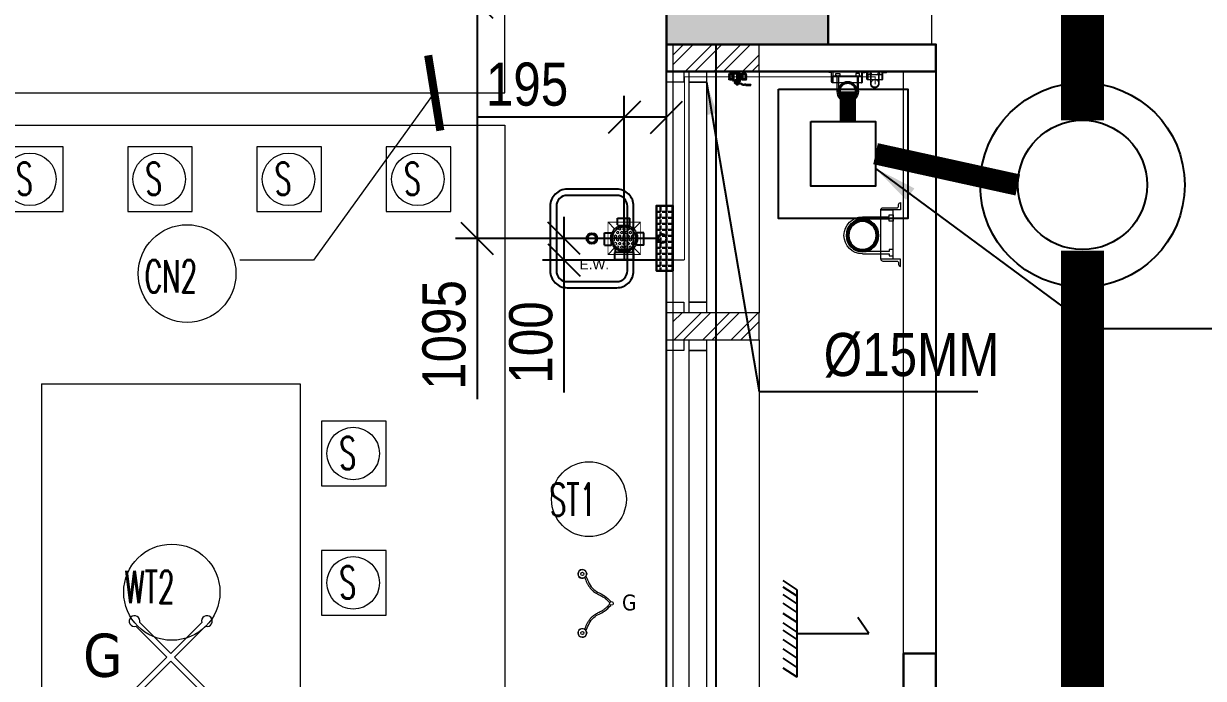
# Model space of a CAD drawing. Header units: inches. Extents: x 5899882 to 5988838, y -468923 to -96891.
# Drawn here: x 5976246 to 5981720, y -129831 to -126793 of the extents above; entities that cross this region are included whole.
import ezdxf

# ---------------------------------------------------------------- set-up
doc = ezdxf.new("R2010")
doc.units = ezdxf.units.IN
doc.header["$MEASUREMENT"] = 0
doc.linetypes.add('1', pattern=[0])
doc.linetypes.add('CONTINOUS', pattern=[0])
doc.layers.get('Defpoints').update_dxf_attribs({"color": 8})
for name, color, linetype in [('0 - SLC- 900mmx 450mm Drainage chamber FOR ETP', 200, 'Continuous'), ('0 slc Rwp sloape', 7, 'Continuous'), ('0- SLC ARCH LAYOUT', 7, 'Continuous'), ('0- SLC DIMENSION', 7, 'Continuous'), ('0-SLC RCC GR. FLOOR', 7, 'Continuous'), ('0-SLC- Waste water down take', 6, 'Continuous'), ('0-SLC-100 MM Soil Ex.hor.line', 190, 'Continuous'), ('0-SLC-100mm Soil Pipe', 190, 'Continuous'), ('0-SLC-40 MM Waste water pipe', 3, 'Continuous'), ('0-SLC-75MM EX. WASTE PIPE', 6, 'Continuous'), ('0-SLC-DOMESTIC LINE', 5, 'DOMESTIC_LINE'), ('0-SLC-DRAINAGE CHAMBER', 1, 'Continuous'), ('0-SLC-DRAINAGE LINE FOR ETP', 1, 'CONTINOUS'), ('0-SLC-Gully trap chamber', 4, 'Continuous'), ('0-SLC-Multi nahani trap', 6, 'Continuous'), ('0-SLC-Toilet fixture', 5, 'Continuous'), ('A-WALL-PATT', 252, 'Continuous'), ('Beam1', 30, 'Continuous'), ('colaum1', 42, 'Continuous'), ('P-TEXT', 7, 'Continuous'), ('rwp', 5, 'Continuous')]:
    doc.layers.add(name, color=color, linetype=linetype)
for name, color, linetype, lineweight in [('0-SLC-100 mm Multi nahani trap jali', 253, 'Continuous', 13), ('0-SLC-CLAMPS', 7, 'Continuous', 9), ('0-SLC-P-Angle', 6, 'Continuous', 0), ('ARCL-HATCH-B', 8, 'Continuous', 5), ('ARLC-COL', 8, 'Continuous', 30), ('ARLC-DIM0', 8, 'Continuous', 5), ('ARLC-DOOR-W', 8, 'Continuous', 5), ('ARLC-ELE0', 8, 'Continuous', 9), ('ARLC-FUR (NOMN)', 8, 'Continuous', 9), ('ARLC-FURN', 8, 'Continuous', 9), ('ARLC-GAS BURNER', 8, 'Continuous', 5), ('ARLC-GRILL', 8, 'Continuous', 9), ('ARLC-HATCH-C', 8, 'Continuous', 5), ('ARLC-SINK', 8, 'Continuous', 9), ('ARLC-WALL', 8, 'Continuous', 15), ('P-Ball valve', 7, 'Continuous', 0)]:
    doc.layers.add(name, color=color, linetype=linetype, lineweight=lineweight)
doc.styles.add('ARIAL', font='tahoma.ttf')
doc.styles.add('RS', font='simplex8.shx', dxfattribs={"width": 0.6, "height": 150})
doc.styles.get("Standard").update_dxf_attribs({"font": 'arial.ttf'})
doc.styles.add('swis cn bt', font='swissc.ttf')
doc.linetypes.add('DOMESTIC_LINE', pattern='A,0.5,-0.2,["DWS",ARIAL,S=0.1,R=0,X=-0.1,Y=-0.05],-0.25', length=0.95)
doc.dimstyles.new('DIM 100', dxfattribs={"dimscale": 100, "dimtxt": 1.5, "dimasz": 1.2, "dimexe": 1.5, "dimexo": 1.5, "dimgap": 0.4, "dimtad": 0, "dimdec": 0, "dimzin": 9, "dimdsep": 46, "dimtxsty": 'ARIAL', "dimblk": 'ARCHTICK', "dimblk1": 'ARCHTICK', "dimblk2": 'ARCHTICK', "dimcen": 2.5, "dimdle": 0.5, "dimclrd": 1, "dimclre": 251, "dimclrt": 4, "dimadec": 1, "dimazin": 0, "dimtfac": 1, "dimtdec": 0, "dimtmove": 2, "dimatfit": 3, "dimldrblk": 'ARCHTICK', "dimfxl": 1, "dimtzin": 0, "dimlwd": 5, "dimlwe": 5, "dimarcsym": 0})
doc.dimstyles.new('SLC', dxfattribs={"dimtxt": 200, "dimasz": 150, "dimexe": 100, "dimexo": 0, "dimgap": 50, "dimtad": 1, "dimdec": 0, "dimrnd": 5, "dimzin": 1, "dimdsep": 46, "dimtxsty": 'swis cn bt', "dimblk": 'OBLIQUE', "dimcen": 60, "dimdle": 100, "dimclrd": 256, "dimclre": 256, "dimclrt": 256, "dimazin": 0, "dimtfac": 1, "dimtdec": 0, "dimtofl": 0, "dimtmove": 0, "dimatfit": 3, "dimfxl": 0.18, "dimtolj": 1, "dimtzin": 0, "dimarcsym": 0})
doc.dimstyles.get("Standard").update_dxf_attribs({"dimtxt": 200, "dimasz": 200, "dimexe": 0.18, "dimexo": 0.0625, "dimgap": 0.09, "dimtad": 0, "dimdec": 0, "dimrnd": 5, "dimzin": 0, "dimdsep": 46, "dimtxsty": 'Standard', "dimblk": 'OBLIQUE', "dimcen": 0.09, "dimadec": 0, "dimazin": 0, "dimtfac": 1, "dimtdec": 0, "dimtofl": 0, "dimtmove": 0, "dimatfit": 3, "dimfxl": 1, "dimtolj": 1, "dimtzin": 0, "dimarcsym": 0})
pattern_1 = [(45, (-5944591.39, 107027.8), (-66.2912607, 66.2912607), []), (45, (-5944547.2, 107027.8), (-66.2912607, 66.2912607), [])]

# ---------------------------------------------------------------- blocks, each defined once
blk = doc.blocks.new('FD COVER')
at = {"layer": '0-SLC-100 mm Multi nahani trap jali'}
h = blk.add_hatch(color=1, dxfattribs=at)
h.paths.add_polyline_path([(52.4, 0, 1), (-52.4, 0, 1)])
h.paths.add_polyline_path([(-49.7, 0, -1), (49.7, 0, -1)], flags=16)
h = blk.add_hatch(dxfattribs=at)
h.set_pattern_fill('HEX', color=1, scale=45.193777, style=0)
h.set_pattern_definition([(0, (-4759.384, 4380.386), (0, 9.78474), [5.649222, -11.298444]), (120, (-4759.384, 4380.386), (-8.473833, -4.89237), [5.649222, -11.298444]), (60, (-4753.735, 4380.386), (-8.473833, 4.89237), [5.649222, -11.298444])])
h.paths.add_polyline_path([(-49.7, 0, 1), (49.7, 0, 1)])
at = {"layer": '0-SLC-100 mm Multi nahani trap jali', "color": 1, "ltscale": 3}
for p, q in [((-75, 75), (-44.2, 44.2)), ((75, 75), (44.2, 44.2)), ((-44.2, -44.2), (-75, -75)), ((44.2, -44.2), (75, -75))]:
    blk.add_line(p, q, dxfattribs=at)
at = {"layer": '0-SLC-100 mm Multi nahani trap jali', "color": 1, "ltscale": 3, "const_width": 3.75}
blk.add_lwpolyline([(-75, -75), (75, -75), (75, 75), (-75, 75)], close=True, dxfattribs=at)
at = {"layer": '0-SLC-100 mm Multi nahani trap jali', "color": 1, "ltscale": 3}
blk.add_circle((0, 0), 62.5, dxfattribs=at)
blk = doc.blocks.new('A$C52224D05')
at = {"layer": '0-SLC-Multi nahani trap', "linetype": 'Continuous'}
h = blk.add_hatch(color=256, dxfattribs=at)
h.paths.add_polyline_path([(58.1, 0, 1), (-57.9, 0, 1)])
h.paths.add_polyline_path([(-54.9, 0, -1), (55.1, 0, -1)], flags=16)
for p, q in [((-25.9, 91.4), (-25.9, 77.8)), ((31.1, 91.4), (-25.9, 91.4)), ((-25.9, 77.8), (-25.9, 60.2)), ((28.7, 57.9), (-23.6, 57.9)), ((-22.4, 57.9), (-22.4, 50.2)), ((0, 103.7), (0, -103.7)), ((27.6, 57.9), (27.6, 47.6)), ((31.1, 91.4), (31.1, 77.8)), ((31.1, 77.8), (31.1, 60.2)), ((-96.3, 0), (95.2, 0)), ((-78.2, 26.7), (-93.7, 26.7)), ((-93.7, -30.2), (-93.7, 26.7)), ((-62.6, 26.7), (-78.2, 26.7)), ((-60.3, -27.9), (-60.3, 24.4)), ((-60.3, 23.3), (-50.5, 23.3)), ((41.1, 41), (63, 41)), ((63, -41.5), (63, 41.5)), ((65.5, 44), (74, 44)), ((74, 44), (97.8, 44)), ((97.8, -44), (97.8, 44)), ((-78.2, -30.2), (-93.7, -30.2)), ((-62.6, -30.2), (-77.7, -30.2)), ((-60.3, -26.7), (-50.5, -26.7)), ((-22.4, -57.9), (-22.4, -50.2)), ((27.6, -57.9), (27.6, -47.6)), ((41.1, -41), (63, -41)), ((65.5, -44), (74, -44)), ((74, -44), (97.8, -44)), ((-25.9, -77.8), (-25.9, -60.2)), ((-25.9, -91.4), (-25.9, -77.8)), ((31.1, -91.4), (-25.9, -91.4)), ((28.7, -57.9), (-23.6, -57.9)), ((31.1, -77.8), (31.1, -60.2)), ((31.1, -91.4), (31.1, -77.8))]:
    blk.add_line(p, q, dxfattribs=at)
blk.add_circle((0.1, 0), 55, dxfattribs=at)
for centre, radius, start, end in [((-23.6, 60.2), 2.33, 180, 270), ((28.7, 60.2), 2.33, 270, 0), ((-62.6, 24.4), 2.33, 0, 90), ((65.5, 41.5), 2.5, 90, 180), ((-62.6, -27.9), 2.33, 270, 0), ((65.5, -41.5), 2.5, 180, 270), ((-23.6, -60.2), 2.33, 90, 180), ((28.7, -60.2), 2.33, 0, 90)]:
    blk.add_arc(centre, radius, start, end, dxfattribs=at)
blk = doc.blocks.new('A$C3F525F3E')
at = {"layer": 'colaum1', "ltscale": 0.1}
blk.add_hatch(color=256, dxfattribs=at).paths.add_polyline_path([(34045, -19875), (34445, -19875), (34795, -19875), (34795, -19125), (34445, -19125), (34045, -19125), (34045, -19415), (34045, -19615)])
at = {"layer": 'Beam1'}
for p, q in [((34045, -26025), (34045, -19875)), ((34275, -26025), (34275, -19875)), ((34275, -19875), (35295, -19875)), ((35295, -19875), (35295, -26025)), ((34651.8, -22404.8), (34586.8, -22361.8)), ((34651.8, -22435.1), (34586.8, -22392.2)), ((34651.8, -22470.4), (34586.8, -22427.4)), ((34651.8, -22811), (34651.8, -22404.8)), ((34651.8, -22510.3), (34586.8, -22467.4)), ((34651.8, -22510.3), (34586.8, -22467.4)), ((34651.8, -22557.3), (34586.8, -22514.4)), ((34983.3, -22607.9), (34932.6, -22532.9)), ((34651.8, -22601.4), (34586.8, -22558.4)), ((34651.8, -22636.1), (34586.8, -22593.1)), ((34651.8, -22678.4), (34586.8, -22635.4)), ((34651.8, -22607.9), (34983.3, -22607.9)), ((34651.8, -22721.8), (34586.8, -22678.9)), ((34651.8, -22765.3), (34586.8, -22722.4)), ((34651.8, -22811), (34586.8, -22768))]:
    blk.add_line(p, q, dxfattribs=at)
at = {"layer": 'colaum1'}
blk.add_lwpolyline([(34795, -19125), (34045, -19125), (34045, -19875), (34795, -19875)], close=True, dxfattribs=at)
blk = doc.blocks.new('Hex Nut - 10 mm side')
at = {"color": 0, "linetype": 'Continuous'}
for p, q in [((-7, -6.8), (-7, 6.8)), ((-0.7, 9.1), (-6.4, 9.1)), ((-0.7, 4.5), (-6.4, 4.5)), ((0, -6.8), (0, 6.8)), ((-0.7, -4.5), (-6.4, -4.5)), ((-0.7, -9.1), (-6.4, -9.1))]:
    blk.add_line(p, q, dxfattribs=at)
for centre, radius, start, end in [((-2.8, 6.8), 4.19, 147.13278, 212.86722), ((8.7, 0), 15.7, 163.22135, 196.77865), ((-4.2, 6.8), 4.19, 327.13278, 32.86722), ((-15.7, 0), 15.7, 343.22135, 16.77865), ((-2.8, -6.8), 4.19, 147.13278, 212.86722), ((-4.2, -6.8), 4.19, 327.13278, 32.86722)]:
    blk.add_arc(centre, radius, start, end, dxfattribs=at)
blk = doc.blocks.new('balval')
at = {"layer": 'P-TEXT', "color": 7}
for p, q in [((-206, 141), (-218, 122)), ((-218, -125), (-218, 122)), ((-207, -90), (-207, 86)), ((-75, 86), (-207, 86)), ((-74, 141), (-206, 141)), ((0, 145), (64, 144)), ((31, 164), (31, 262)), ((31, 164), (47, 164)), ((47, 164), (47, 246)), ((67, 298), (222, 297)), ((83, 281), (226, 281)), ((136, -17), (186, 44)), ((186, 44), (260, -17)), ((261, 143), (286, 120)), ((286, 120), (285, -127)), ((357, 120), (286, 120)), ((294, 302), (376, 365)), ((299, 286), (380, 348)), ((356, -127), (357, 120)), ((368, 139), (357, 120)), ((367, -91), (368, 85)), ((536, 139), (368, 139)), ((535, 84), (368, 85)), ((394, 369), (479, 369)), ((398, 353), (479, 353)), ((533, 381), (479, 369)), ((533, 349), (479, 353)), ((533, 381), (760, 380)), ((533, 349), (762, 348)), ((535, -92), (535, 84)), ((536, 139), (547, 120)), ((547, 120), (546, -128)), ((760, 380), (762, 348)), ((-218, -2), (-229, -2)), ((-207, -145), (-218, -125)), ((-75, -90), (-207, -90)), ((-75, -145), (-207, -145)), ((0, -149), (258, -150)), ((186, -77), (136, -17)), ((260, -17), (186, -77)), ((259, -150), (285, -127)), ((356, -127), (285, -127)), ((367, -146), (356, -127)), ((535, -92), (367, -91)), ((535, -147), (367, -146)), ((535, -147), (546, -128))]:
    blk.add_line(p, q, dxfattribs=at)
for points in [[(-74, 163), (-39, 163), (-40, -162), (-75, -162)], [(-39, 163), (0, 163), (0, -163), (-40, -162)], [(85, 217), (215, 216), (215, 237), (85, 238)], [(266, -83), (129, -83), (130, 50), (266, 49)], [(260, -77), (135, -77), (136, 44), (260, 43)], [(260, -145), (135, -144), (135, -89), (260, -89)]]:
    blk.add_lwpolyline(points, close=True, dxfattribs=at)
for points in [[(259, 144), (260, 216), (64, 217), (64, 144)], [(136, 118), (136, 88), (260, 87), (261, 143), (258, 143)]]:
    blk.add_lwpolyline(points, dxfattribs=at)
for centre, radius, start, end in [((-181, 112), 36.2, 145.9055, 225.8084), ((-125, 42), 93.2, 151.6198, 208.0418), ((67, 262), 35.7, 89.8308, 179.8308), ((83, 246), 35.7, 89.8308, 179.8308), ((162, 312), 195, 239.6656, 299.5446), ((224, 832), 535, 269.7676, 277.5637), ((228, 816), 535, 269.7676, 277.5637), ((259, 142), 1.79, 48.4012, 123.4962), ((450, 40), 93.2, 151.6198, 208.0418), ((393, 111), 36.2, 145.9055, 225.8084), ((394, 334), 35.7, 89.8308, 120.0919), ((398, 317), 35.7, 89.8308, 120.0919), ((510, 110), 36.2, 313.8532, 33.7561), ((453, 40), 93.2, 331.6198, 28.0418), ((-125, -46), 93.2, 151.6198, 208.0418), ((-182, -116), 36.2, 133.8532, 213.7561), ((258, -148), 1.79, 269.8308, 311.2603), ((449, -48), 93.2, 151.6198, 208.0418), ((392, -118), 36.2, 133.8532, 213.7561), ((453, -48), 93.2, 331.6198, 28.0418), ((510, -118), 36.2, 325.9055, 45.8084)]:
    blk.add_arc(centre, radius, start, end, dxfattribs=at)
at = {"layer": 'P-TEXT', "color": 7, "xscale": 6.18499828221724, "yscale": 6.18499828221724, "zscale": 6.18499828221724, "rotation": 269.8307868527402}
for p in [(150, 298), (150, 238)]:
    blk.add_blockref('Hex Nut - 10 mm side', p, dxfattribs=at)
blk = doc.blocks.new('an80')
for points in [[(-46, 0), (-46, 66.3), (-51, 66.3), (-51, 76.3), (-35, 76.3), (-35, 66.3), (-40, 66.3), (-40, 0)], [(46, 0), (46, 66.3), (51, 66.3), (51, 76.3), (35, 76.3), (35, 66.3), (40, 66.3), (40, 0)]]:
    blk.add_lwpolyline(points)
for radius in [46, 40]:
    blk.add_arc((0, 0), radius, 180, 360)
blk = doc.blocks.new('80mm')
at = {"layer": '0-SLC- Waste water down take', "const_width": 5}
blk.add_lwpolyline([(-37.5, 0, 1), (37.5, 0, 1)], format="xyb", close=True, dxfattribs=at)
at = {"layer": '0-SLC- Waste water down take'}
for radius in [40, 35]:
    blk.add_circle((0, 0), radius, dxfattribs=at)
blk = doc.blocks.new('DSF')
at = {"layer": '0-SLC-CLAMPS'}
for points in [[(1498.4503, 220.3213), (1498.4469, 220.3213, -0.414214), (1498.4416, 220.3267), (1498.4416, 220.3267), (1498.4611, 220.3267), (1498.4611, 220.2737, -0.414214), (1498.4557, 220.2791), (1498.4557, 220.3159, 0.414214)], [(1498.6042, 220.3213), (1498.6076, 220.3213, 0.414214), (1498.613, 220.3267), (1498.613, 220.3267), (1498.5935, 220.3267), (1498.5935, 220.2737, 0.414214), (1498.5988, 220.2791), (1498.5988, 220.3159, -0.414214)]]:
    blk.add_lwpolyline(points, format="xyb", close=True, dxfattribs=at)
blk.add_lwpolyline([(1498.5935, 220.3055), (1498.4611, 220.3055), (1498.4611, 220.2737), (1498.5935, 220.2737)], close=True, dxfattribs=at)
at = {"layer": '0-SLC- Waste water down take', "lineweight": 0, "ltscale": 12, "xscale": 0.0010714285714286, "yscale": 0.0010714285714286, "zscale": 0.0010714285714286}
blk.add_blockref('80mm', (1498.5241, 220.2345), dxfattribs=at)
at = {"layer": '0-SLC-CLAMPS', "xscale": 0.0010714285714286, "yscale": 0.0010714285714286, "zscale": 0.0010714285714286}
blk.add_blockref('an80', (1498.5241, 220.2345), dxfattribs=at)
blk = doc.blocks.new('FGVRRGBV')
at = {"layer": 'ARLC-GAS BURNER'}
for points in [[(5956168.2, -143896.6), (5956312, -143752.8), (5956168.2, -143609)], [(5956329.7, -143735.1), (5956185.9, -143591.3)], [(5956329.7, -143735.1), (5956473.4, -143591.3)], [(5956491.1, -143896.6), (5956347.3, -143752.8), (5956491.1, -143609)], [(5956329.7, -143770.5), (5956185.9, -143914.3)], [(5956329.7, -143770.5), (5956473.4, -143914.3)]]:
    blk.add_lwpolyline(points, dxfattribs=at)
for centre, start, end in [((5956161.7, -143584.9), 345, 285), ((5956497.6, -143584.9), 255, 195), ((5956161.7, -143920.7), 75, 15), ((5956497.6, -143920.7), 165, 105)]:
    blk.add_arc(centre, 25, start, end, dxfattribs=at)
at = {"layer": 'ARLC-GAS BURNER', "insert": (5956014.2, -143745.3), "char_height": 200, "attachment_point": 5, "style": 'ARIAL'}
blk.add_mtext('\\A1;G', dxfattribs=at)
blk = doc.blocks.new('_ArchTick')
at = {"color": 0, "linetype": 'ByBlock', "const_width": 0.15}
blk.add_lwpolyline([(-0.5, -0.5), (0.5, 0.5)], dxfattribs=at)
blk = doc.blocks.new('gas 2')
at = {"layer": 'ARLC-GAS BURNER'}
for centre, radius in [((5978219.2, -143641.4), 20.1), ((5978219.2, -143641.4), 7.52), ((5978354.3, -143778.3), 8.48), ((5978354.3, -143778.3), 8.48), ((5978219.2, -143915.3), 20.1), ((5978219.2, -143915.3), 7.52)]:
    blk.add_circle(centre, radius, dxfattribs=at)
for centre, start, end in [((5978219.2, -143641.4), 327.0836, 303.1116), ((5978219.2, -143915.3), 56.8884, 32.9164)]:
    blk.add_arc(centre, 20.1, start, end, dxfattribs=at)
for points, knots in [([(5978230.2, -143658.3), (5978229.5, -143656.6), (5978232.6, -143664.4), (5978237.6, -143676.2), (5978242.4, -143686), (5978246.7, -143693.7), (5978250.2, -143699.3), (5978254, -143704.7), (5978258.1, -143710), (5978262.6, -143714.9), (5978268.4, -143720.3), (5978275.8, -143725.9), (5978284.5, -143731.2), (5978293.3, -143735.9), (5978301.9, -143740.4), (5978310.1, -143744.8), (5978316.9, -143748.8), (5978322.3, -143752.7), (5978326.9, -143756.4), (5978331.4, -143760.4), (5978336, -143764.8), (5978340.7, -143769.6), (5978344, -143773), (5978345.8, -143774.8)], [0, 0, 0, 0, 0.738277, 1.476555, 2.214832, 2.583971, 2.95311, 3.322249, 3.691387, 4.060526, 4.429665, 5.003329, 5.576994, 6.150658, 6.724322, 7.297987, 7.871651, 8.267743, 8.663834, 9.059926, 9.456017, 9.852109, 10.248201, 10.248201, 10.248201, 10.248201]), ([(5978236, -143652.1), (5978245.5, -143675.4), (5978262.6, -143717.3), (5978319.3, -143736.8), (5978342, -143759.9), (5978351.3, -143769.4)], [0, 0, 0, 0, 88.97169, 160.2268, 209.42552, 209.42552, 209.42552, 209.42552]), ([(5978230.2, -143898.4), (5978229.5, -143900.1), (5978232.6, -143892.3), (5978237.6, -143880.5), (5978242.4, -143870.7), (5978246.7, -143863), (5978250.2, -143857.4), (5978254, -143851.9), (5978258.1, -143846.7), (5978262.6, -143841.8), (5978268.4, -143836.3), (5978275.8, -143830.8), (5978284.5, -143825.5), (5978293.3, -143820.8), (5978301.9, -143816.3), (5978310.1, -143811.9), (5978316.9, -143807.9), (5978322.3, -143804), (5978326.9, -143800.3), (5978331.4, -143796.2), (5978336, -143791.9), (5978340.7, -143787.1), (5978344, -143783.7), (5978345.8, -143781.9)], [0, 0, 0, 0, 0.738277, 1.476555, 2.214832, 2.583971, 2.95311, 3.322249, 3.691387, 4.060526, 4.429665, 5.003329, 5.576994, 6.150658, 6.724322, 7.297987, 7.871651, 8.267743, 8.663834, 9.059926, 9.456017, 9.852109, 10.248201, 10.248201, 10.248201, 10.248201]), ([(5978236, -143904.6), (5978245.5, -143881.3), (5978262.6, -143839.4), (5978319.3, -143819.9), (5978342, -143796.7), (5978351.3, -143787.3)], [0, 0, 0, 0, 88.97169, 160.2268, 209.42552, 209.42552, 209.42552, 209.42552])]:
    blk.add_open_spline(points, degree=3, knots=knots, dxfattribs=at)
at = {"layer": 'ARLC-GAS BURNER', "insert": (5978437, -143774.5), "char_height": 73.57, "attachment_point": 5, "style": 'ARIAL'}
blk.add_mtext('\\A1;G', dxfattribs=at)
blk = doc.blocks.new('EW-EYE WASH')
at = {"layer": 'ARLC-SINK'}
for points in [[(5956066, -145103.7), (5956066, -145403.7, 0.414214), (5956144.6, -145482.3), (5956374.6, -145482.3, 0.414214), (5956453.2, -145403.7), (5956453.2, -145103.7, 0.414214), (5956374.6, -145025), (5956144.6, -145025, 0.414214)], [(5956094.6, -145103.7), (5956094.6, -145403.7, 0.414214), (5956144.6, -145453.7), (5956374.6, -145453.7, 0.414214), (5956424.6, -145403.7), (5956424.6, -145103.7, 0.414214), (5956374.6, -145053.7), (5956144.6, -145053.7, 0.414214)]]:
    blk.add_lwpolyline(points, format="xyb", close=True, dxfattribs=at)
blk.add_circle((5956259.6, -145253.7), 25, dxfattribs=at)
blk.add_text('E.W.', height=45, dxfattribs=at).set_placement((5956202.9, -145396.6))
blk = doc.blocks.new('ew')
at = {"color": 0}
for points in [[(-193.6, 150), (-193.6, -150, 0.414214), (-115, -228.6), (115, -228.6, 0.414214), (193.6, -150), (193.6, 150, 0.414214), (115, 228.6), (-115, 228.6, 0.414214)], [(-165, 150), (-165, -150, 0.414214), (-115, -200), (115, -200, 0.414214), (165, -150), (165, 150, 0.414214), (115, 200), (-115, 200, 0.414214)]]:
    blk.add_lwpolyline(points, format="xyb", close=True, dxfattribs=at)
blk.add_circle((0, 0), 25, dxfattribs=at)
blk.add_text('E.W.', height=45, dxfattribs=at).set_placement((-56.7, -142.9))
blk = doc.blocks.new('_OBLIQUE')
at = {"color": 0, "linetype": 'ByBlock'}
blk.add_line((-0.5, -0.5), (0.5, 0.5), dxfattribs=at)
blk = doc.blocks.new('176')
at = {"layer": '0-SLC-CLAMPS', "elevation": 0}
for points in [[(-108.6, 76.7), (-108.6, 80.1, 0.414214), (-114, 85.4), (-114, 85.4), (-114, 65.9), (-61.1, 65.9, 0.414214), (-66.4, 71.3), (-103.3, 71.3, -0.414214)], [(-108.6, -75.8), (-108.6, -79.2, -0.414214), (-114, -84.6), (-114, -84.6), (-114, -65.1), (-61.1, -65.1, -0.414214), (-66.4, -70.4), (-103.3, -70.4, 0.414214)]]:
    blk.add_lwpolyline(points, format="xyb", close=True, dxfattribs=at)
blk.add_lwpolyline([(-92.9, 65.9), (-92.9, -65.1), (-61.1, -65.1), (-61.1, 65.9)], close=True, dxfattribs=at)
at = {"layer": 'rwp', "color": 5, "const_width": 5.36, "elevation": 0}
blk.add_lwpolyline([(-12.5, -42.2, 1), (-12.5, 38.2, 1)], format="xyb", close=True, dxfattribs=at)
at = {"layer": 'rwp', "color": 5}
for radius in [42.9, 37.5]:
    blk.add_circle((-12.5, -2, 0), radius, dxfattribs=at)
at = {"layer": '0-SLC-CLAMPS', "color": 6, "xscale": 1.0714285714286, "yscale": 1.0714285714286, "zscale": 1.0714285714286, "rotation": 90}
blk.add_blockref('an80', (-12.5, -2, 0), dxfattribs=at)
blk = doc.blocks.new('*D485')
at = {"layer": '0- SLC DIMENSION', "lineweight": -2, "transparency": 16777216}
for p, q in [((5979032.5, -127788.6), (5979032.5, -127127.3)), ((5979228.9, -127788.6), (5979228.9, -127127.3)), ((5979032.5, -127227.3), (5978350.4, -127227.3)), ((5979228.9, -127227.3), (5978932.5, -127227.3))]:
    blk.add_line(p, q, dxfattribs=at)
at = {"layer": 'Defpoints', "color": 0, "transparency": 16777216}
for p in [(5979228.9, -127227.3), (5979032.5, -127788.6), (5979228.9, -127788.6)]:
    blk.add_point(p, dxfattribs=at)
at = {"layer": '0- SLC DIMENSION', "lineweight": -2, "transparency": 16777216, "xscale": 150, "yscale": 150, "zscale": 150, "rotation": 180}
blk.add_blockref('_OBLIQUE', (5979032.5, -127227.3), dxfattribs=at)
at = {"layer": '0- SLC DIMENSION', "lineweight": -2, "transparency": 16777216, "xscale": 150, "yscale": 150, "zscale": 150}
blk.add_blockref('_OBLIQUE', (5979228.9, -127227.3), dxfattribs=at)
at = {"layer": '0- SLC DIMENSION', "transparency": 16777216, "insert": (5978582, -127074.7), "char_height": 200, "attachment_point": 5, "style": 'swis cn bt'}
blk.add_mtext('\\A1;195', dxfattribs=at)
blk = doc.blocks.new('*D486')
at = {"layer": '0- SLC DIMENSION', "lineweight": -2, "transparency": 16777216}
for p, q in [((5979032.2, -126694.5), (5978250.4, -126694.5)), ((5978350.4, -126694.5), (5978350.4, -127889.5)), ((5979032.2, -127789.5), (5978250.4, -127789.5)), ((5978350.4, -127789.5), (5978350.4, -128535.2))]:
    blk.add_line(p, q, dxfattribs=at)
at = {"layer": 'Defpoints', "color": 0, "transparency": 16777216}
for p in [(5978350.4, -126694.5), (5979032.2, -126694.5), (5979032.2, -127789.5)]:
    blk.add_point(p, dxfattribs=at)
at = {"layer": '0- SLC DIMENSION', "lineweight": -2, "transparency": 16777216, "xscale": 150, "yscale": 150, "zscale": 150}
for p, rotation in [((5978350.4, -126694.5), 90), ((5978350.4, -127789.5), 270)]:
    blk.add_blockref('_OBLIQUE', p, dxfattribs=dict(at, rotation=rotation))
at = {"layer": '0- SLC DIMENSION', "transparency": 16777216, "insert": (5978197.7, -128237.3), "char_height": 200, "attachment_point": 5, "rotation": 90, "style": 'swis cn bt'}
blk.add_mtext('\\A1;1095', dxfattribs=at)
blk = doc.blocks.new('A$C53221778')
at = {"layer": '0-SLC-Gully trap chamber'}
for points in [[(-0.3, 0.3), (0.3, 0.3), (0.3, -0.3), (-0.3, -0.3)], [(-0.15, 0.15), (0.15, 0.15), (0.15, -0.15), (-0.15, -0.15)]]:
    blk.add_lwpolyline(points, close=True, dxfattribs=at)
blk = doc.blocks.new('DDDDDDDDDDDD')
at = {"layer": '0-SLC-DRAINAGE CHAMBER', "color": 20}
for radius in [474.5, 300]:
    blk.add_circle((0, 0), radius, dxfattribs=at)
blk = doc.blocks.new('*D584')
at = {"layer": '0- SLC DIMENSION', "lineweight": -2, "transparency": 16777216}
for p, q in [((5978753, -127689.5), (5978753, -127889.5)), ((5979188.9, -127789.5), (5978653, -127789.5)), ((5979188.9, -127889.5), (5978653, -127889.5)), ((5978753, -127889.5), (5978753, -128504.7))]:
    blk.add_line(p, q, dxfattribs=at)
at = {"layer": 'Defpoints', "color": 0, "transparency": 16777216}
for p in [(5979188.9, -127789.5), (5978753, -127889.5), (5979188.9, -127889.5)]:
    blk.add_point(p, dxfattribs=at)
at = {"layer": '0- SLC DIMENSION', "lineweight": -2, "transparency": 16777216, "xscale": 150, "yscale": 150, "zscale": 150}
for p, rotation in [((5978753, -127789.5), 90), ((5978753, -127889.5), 270)]:
    blk.add_blockref('_OBLIQUE', p, dxfattribs=dict(at, rotation=rotation))
at = {"layer": '0- SLC DIMENSION', "transparency": 16777216, "insert": (5978600.3, -128272.1), "char_height": 200, "attachment_point": 5, "rotation": 90, "style": 'swis cn bt'}
blk.add_mtext('\\A1;100', dxfattribs=at)
blk = doc.blocks.new('gr.floor')
at = {"layer": 'ARCL-HATCH-B'}
h = blk.add_hatch(dxfattribs=at)
h.set_pattern_fill('ANSI32', color=256, scale=250)
h.set_pattern_definition(pattern_1)
h.paths.add_polyline_path([(34475, -19875), (34075, -19875), (34075, -20000), (34475, -20000)])
h = blk.add_hatch(dxfattribs=at)
h.set_pattern_fill('ANSI32', color=256, scale=250)
h.set_pattern_definition(pattern_1)
h.paths.add_polyline_path([(34475, -21120), (34075, -21120), (34075, -21245), (34475, -21245)])
at = {"layer": 'ARLC-HATCH-C', "ltscale": 0.1}
blk.add_hatch(color=256, dxfattribs=at).paths.add_polyline_path([(34045, -19875), (34445, -19875), (34795, -19875), (34795, -19125), (34445, -19125), (34045, -19125), (34045, -19415), (34045, -19615)])
at = {"layer": 'ARLC-COL'}
for points in [[(34795, -19125), (34045, -19125), (34045, -19875), (34795, -19875)], [(34045, -19875), (35295, -19875), (35295, -20000), (34045, -20000)], [(35145, -22700), (35295, -22700), (35295, -22887.5), (35145, -22887.5)]]:
    blk.add_lwpolyline(points, close=True, dxfattribs=at)
at = {"layer": 'ARLC-DIM0'}
for points in [[(34125, -20000), (34125, -20050), (34045, -20050), (34045, -20000)], [(34125, -21070), (34125, -21120), (34045, -21120), (34045, -21070)], [(34125, -21245), (34125, -21295), (34045, -21295), (34045, -21245)]]:
    blk.add_lwpolyline(points, close=True, dxfattribs=at)
at = {"layer": 'ARLC-DOOR-W'}
for points in [[(34230, -20000), (34230, -20050), (34150, -20050), (34150, -20000)], [(34150, -20050), (34230, -20050), (34230, -21070), (34150, -21070)], [(34230, -21070), (34230, -21120), (34150, -21120), (34150, -21070)], [(34230, -21245), (34230, -21295), (34150, -21295), (34150, -21245)], [(34150, -21295), (34230, -21295), (34230, -24605), (34150, -24605)]]:
    blk.add_lwpolyline(points, close=True, dxfattribs=at)
at = {"layer": 'ARLC-ELE0'}
for p, q in [((35275, -13625), (35275, -19875)), ((34075, -20000), (34075, -21120)), ((34475, -20000), (34475, -21120)), ((34075, -21245), (34075, -24655)), ((34475, -21245), (34475, -24655))]:
    blk.add_line(p, q, dxfattribs=at)
at = {"layer": 'ARLC-FUR (NOMN)'}
for centre, radius in [((31091.5, -20500.4), 121.8), ((31691.5, -20500.4), 121.8), ((32291.5, -20500.4), 121.8), ((32891.5, -20500.4), 121.8), ((31820.7, -20938.1), 226.8), ((32591.5, -21772.9), 121.8), ((33685.1, -21984.7), 173.6), ((31750, -22416.2), 223.2), ((32591.5, -22372.9), 121.8)]:
    blk.add_circle(centre, radius, dxfattribs=at)
at = {"layer": 'ARLC-FURN', "ltscale": 0.002}
for p, q in [((33295, -20100), (33295, -19650)), ((25045, -20100), (33295, -20100))]:
    blk.add_line(p, q, dxfattribs=at)
at = {"layer": 'ARLC-FURN'}
for p, q in [((25045, -20250), (33295, -20250)), ((33295, -20250), (33295, -26300)), ((31145, -21450), (32345, -21450)), ((31145, -21450), (31145, -25100)), ((32345, -21450), (32345, -25100))]:
    blk.add_line(p, q, dxfattribs=at)
for points in [[(30945, -20350), (30945, -20650), (31245, -20650), (31245, -20350)], [(31545, -20350), (31545, -20650), (31845, -20650), (31845, -20350)], [(32145, -20350), (32145, -20650), (32445, -20650), (32445, -20350)], [(32745, -20350), (32745, -20650), (33045, -20650), (33045, -20350)], [(32445, -21922.5), (32745, -21922.5), (32745, -21622.5), (32445, -21622.5)], [(32445, -22522.5), (32745, -22522.5), (32745, -22222.5), (32445, -22222.5)]]:
    blk.add_lwpolyline(points, close=True, dxfattribs=at)
at = {"layer": 'ARLC-GRILL'}
for points in [[(35145, -22700), (35145, -20000)], [(35295, -22700), (35295, -20000)]]:
    blk.add_lwpolyline(points, dxfattribs=at)
at = {"layer": 'ARLC-WALL', "ltscale": 0.005}
for p, q in [((34275, -20000), (34275, -21120)), ((34275, -21245), (34275, -24655))]:
    blk.add_line(p, q, dxfattribs=at)
at = {"layer": 'ARLC-WALL'}
for points in [[(34475, -19875), (34075, -19875), (34075, -20000), (34475, -20000)], [(34475, -21120), (34075, -21120), (34075, -21245), (34475, -21245)]]:
    blk.add_lwpolyline(points, close=True, dxfattribs=at)
at = {"layer": 'ARLC-DOOR-W'}
blk.add_blockref('EW-EYE WASH', (-5922560.6, 124478.7), dxfattribs=at)
at = {"layer": 'ARLC-FURN'}
blk.add_blockref('gas 2', (-5944564.7, 121309.9), dxfattribs=at)
at = {"layer": 'ARLC-GAS BURNER'}
blk.add_blockref('FGVRRGBV', (-5924584.7, 121034.7), dxfattribs=at)
at = {"layer": 'ARLC-FUR (NOMN)', "style": 'RS', "width": 0.6}
for s, p in [('S ', (31027.3, -20573.2)), ('S ', (31627.3, -20573.2)), ('S ', (32227.3, -20573.2)), ('S ', (32827.3, -20573.2)), ('CN2', (31624.4, -21025.2)), ('S ', (32527.3, -21845.7)), ('ST1', (33502.5, -22061.6)), ('WT2', (31531.1, -22466.7)), ('S ', (32527.3, -22445.7))]:
    blk.add_text(s, height=150, dxfattribs=at).set_placement(p)
at = {"layer": 'ARLC-FUR (NOMN)'}
blk.add_leader([(32967.5, -20100), (32407.6, -20875.7), (32065.1, -20875.7)], dimstyle='DIM 100', override={"dimasz": 2.5}, dxfattribs=at)

msp = doc.modelspace()

# ---------------------------------------------------------------- block references
at = {"layer": '0- SLC ARCH LAYOUT'}
msp.add_blockref('gr.floor', (5945183.9, -107014.5), dxfattribs=at)

# ---------------------------------------------------------------- next in the draw order: hatches: boundary and pattern name
at = {"layer": 'A-WALL-PATT', "lineweight": 30}
h = msp.add_hatch(dxfattribs=at)
h.set_pattern_fill('ANGLE', color=8, scale=4, angle=-270)
h.set_pattern_definition([(90, (5969562.144, -159796.377), (-27.94, 2e-14), [20.32, -7.62]), (180, (5969562.144, -159796.377), (-2e-14, -27.94), [20.32, -7.62])])
h.paths.add_polyline_path([(5979258.9, -127939.4), (5979258.9, -127637.8), (5979182.2, -127637.8), (5979182.3, -127939.5)])

# ---------------------------------------------------------------- next in the draw order: linework, layer by layer
at = {"layer": '0-SLC-100 MM Soil Ex.hor.line', "const_width": 100}
msp.add_lwpolyline([(5980198.9, -127396.2), (5980858.8, -127541.2)], dxfattribs=at)
at = {"layer": '0-SLC-40 MM Waste water pipe', "lineweight": 30}
for centre in [(5978882.8, -127789.5), (5979208.9, -127789.5)]:
    msp.add_circle(centre, 20, dxfattribs=at)
at = {"layer": '0-SLC-75MM EX. WASTE PIPE', "const_width": 75}
msp.add_lwpolyline([(5980069.9, -127106.7), (5980069.9, -127246.2)], dxfattribs=at)
at = {"layer": '0-SLC-DOMESTIC LINE', "color": 5, "linetype": '1', "const_width": 5}
for points in [[(5979312, -127889.5), (5979312, -127039.5), (5980196.5, -127039.5), (5980196.5, -127075)], [(5979179.9, -127889.5), (5979312, -127889.5)]]:
    msp.add_lwpolyline(points, dxfattribs=at)
at = {"layer": '0-SLC-DOMESTIC LINE', "color": 5, "linetype": '1', "const_width": 3.2}
msp.add_lwpolyline([(5980195.7, -127053.6, 1), (5980195.7, -127087.8, 1), (5980195.7, -127053.6)], format="xyb", dxfattribs=at)
at = {"layer": '0-SLC-DRAINAGE LINE FOR ETP', "color": 1, "linetype": 'ByBlock', "lineweight": 30, "ltscale": 0.3, "const_width": 200}
for points in [[(5981158.9, -112841.1), (5981158.8, -127241.2)], [(5981158.9, -127846.1), (5981158.8, -132439.5)]]:
    msp.add_lwpolyline(points, dxfattribs=at)
at = {"layer": '0-SLC-P-Angle', "color": 0}
for points in [[(5980153.3, -127019.4), (5980143.5, -127019.4, -0.414214), (5980138.6, -127014.5), (5980138.6, -127014.5), (5980163, -127014.5), (5980163, -127053.6, -0.414214), (5980158.1, -127048.7), (5980158.1, -127024.2, 0.414214)], [(5980177.9, -127074.5), (5980177.9, -127028.6), (5980180.6, -127028.6), (5980180.6, -127023.2), (5980172, -127023.2), (5980172, -127028.6), (5980174.7, -127028.6), (5980174.7, -127074.5, 0.80169), (5980215.8, -127074.5), (5980215.8, -127028.6), (5980218.5, -127028.6), (5980218.5, -127023.2), (5980209.9, -127023.2), (5980209.9, -127028.6), (5980212.6, -127028.6), (5980212.6, -127074.5, -0.766137)], [(5980237.6, -127019.4), (5980247.4, -127019.4, 0.414214), (5980252.3, -127014.5), (5980252.3, -127014.5), (5980227.9, -127014.5), (5980227.9, -127053.6, 0.414214), (5980232.7, -127048.7), (5980232.7, -127024.2, -0.414214)]]:
    msp.add_lwpolyline(points, format="xyb", close=True, dxfattribs=at)
msp.add_lwpolyline([(5980162.9, -127053.6), (5980162.9, -127028.9), (5980227.9, -127028.9), (5980227.9, -127053.6)], close=True, dxfattribs=at)
at = {"layer": 'A-WALL-PATT', "color": 8, "lineweight": 30}
msp.add_lwpolyline([(5979258.9, -127939.4), (5979258.9, -127637.8), (5979182.2, -127637.8), (5979182.3, -127939.5)], close=True, dxfattribs=at)

# ---------------------------------------------------------------- next in the draw order: block references
at = {"layer": '0 - SLC- 900mmx 450mm Drainage chamber FOR ETP'}
msp.add_blockref('DDDDDDDDDDDD', (5981158.8, -127541.2), dxfattribs=at)
at = {"layer": '0-SLC RCC GR. FLOOR', "color": 1}
msp.add_blockref('A$C3F525F3E', (5945183.9, -107014.5), dxfattribs=at)
at = {"layer": '0-SLC-100 mm Multi nahani trap jali', "lineweight": -3, "rotation": 90}
msp.add_blockref('FD COVER', (5979032.5, -127788.6), dxfattribs=at)
at = {"layer": '0-SLC-100mm Soil Pipe', "color": 30, "xscale": -1000, "yscale": 1000, "zscale": 1000}
msp.add_blockref('DSF', (7478594, -347341.1), dxfattribs=at)
at = {"layer": '0-SLC-Gully trap chamber', "extrusion": (0, 0, -1), "xscale": -1000, "yscale": 1000, "zscale": -1000}
msp.add_blockref('A$C53221778', (-5980048.9, -127396.2), dxfattribs=at)
at = {"layer": '0-SLC-Multi nahani trap', "linetype": 'Continuous', "extrusion": (0, 0, -1), "xscale": -1, "zscale": -1, "rotation": 90}
msp.add_blockref('A$C52224D05', (-5979032.2, -127789.4), dxfattribs=at)
at = {"layer": '0-SLC-Toilet fixture', "color": 140}
msp.add_blockref('ew', (5978882.8, -127789.5), dxfattribs=at)
at = {"layer": 'P-Ball valve', "lineweight": 50, "xscale": -0.10247897088, "yscale": 0.10247897088, "zscale": 0.10247897088, "rotation": 180}
msp.add_blockref('balval', (5979542, -127039.5), dxfattribs=at)
at = {"layer": 'rwp', "color": 5, "xscale": -1.744186046511625, "yscale": 1.744186046511625, "zscale": 1.744186046511625}
msp.add_blockref('176', (5980116.5, -127771.7, 0), dxfattribs=at)

# ---------------------------------------------------------------- next in the draw order: texts
at = {"layer": '0-SLC-DOMESTIC LINE', "linetype": '1', "insert": (5979958.5, -128228), "char_height": 200, "width": 687.595, "attachment_point": 1}
msp.add_mtext('{\\fSwis721 Cn BT|b0|i0|c0|p34;%%C15MM}', dxfattribs=at)

# ---------------------------------------------------------------- next in the draw order: dimensions: what is measured, and where the dimension line sits
at = {"layer": '0- SLC DIMENSION'}
dim = msp.add_linear_dim(base=(5978350.4, -126694.5), p1=(5979032.2, -127789.5), p2=(5979032.2, -126694.5), angle=90, dimstyle='SLC', override={"dimfxl": 0}, dxfattribs=at)
dim.commit()
dim.dimension.update_dxf_attribs({"geometry": '*D486', "text_midpoint": (5978350.4, -128237.3), "dimtype": 160})
dim = msp.add_linear_dim(base=(5979228.9, -127227.3), p1=(5979032.5, -127788.6), p2=(5979228.9, -127788.6), dimstyle='SLC', override={"dimfxl": 0}, dxfattribs=at)
dim.commit()
dim.dimension.update_dxf_attribs({"geometry": '*D485', "text_midpoint": (5978582, -127227.3), "dimtype": 160})
dim = msp.add_linear_dim(base=(5978753, -127889.5), p1=(5979188.9, -127789.5), p2=(5979188.9, -127889.5), angle=90, dimstyle='SLC', override={"dimfxl": 0}, dxfattribs=at)
dim.commit()
dim.dimension.update_dxf_attribs({"geometry": '*D584', "text_midpoint": (5978600.3, -128272.1)})

# ---------------------------------------------------------------- next in the draw order: leaders
at = {"layer": '0 slc Rwp sloape', "color": 2}
msp.add_leader([(5980198.9, -127464.5), (5981203.5, -128207.5), (5983741.5, -128207.5)], dimstyle='Standard', override={"dimasz": 200, "dimclrd": 3, "dimfxl": 0.18}, dxfattribs=at)
at = {"layer": '0-SLC-DOMESTIC LINE', "linetype": '1'}
msp.add_leader([(5979413.9, -127064.5), (5979658.9, -128499), (5980673, -128499)], dimstyle='SLC', override={"dimgap": 50, "dimtad": 0, "dimfxlon": 1}, dxfattribs=at)

doc.saveas('drawing.dxf')
